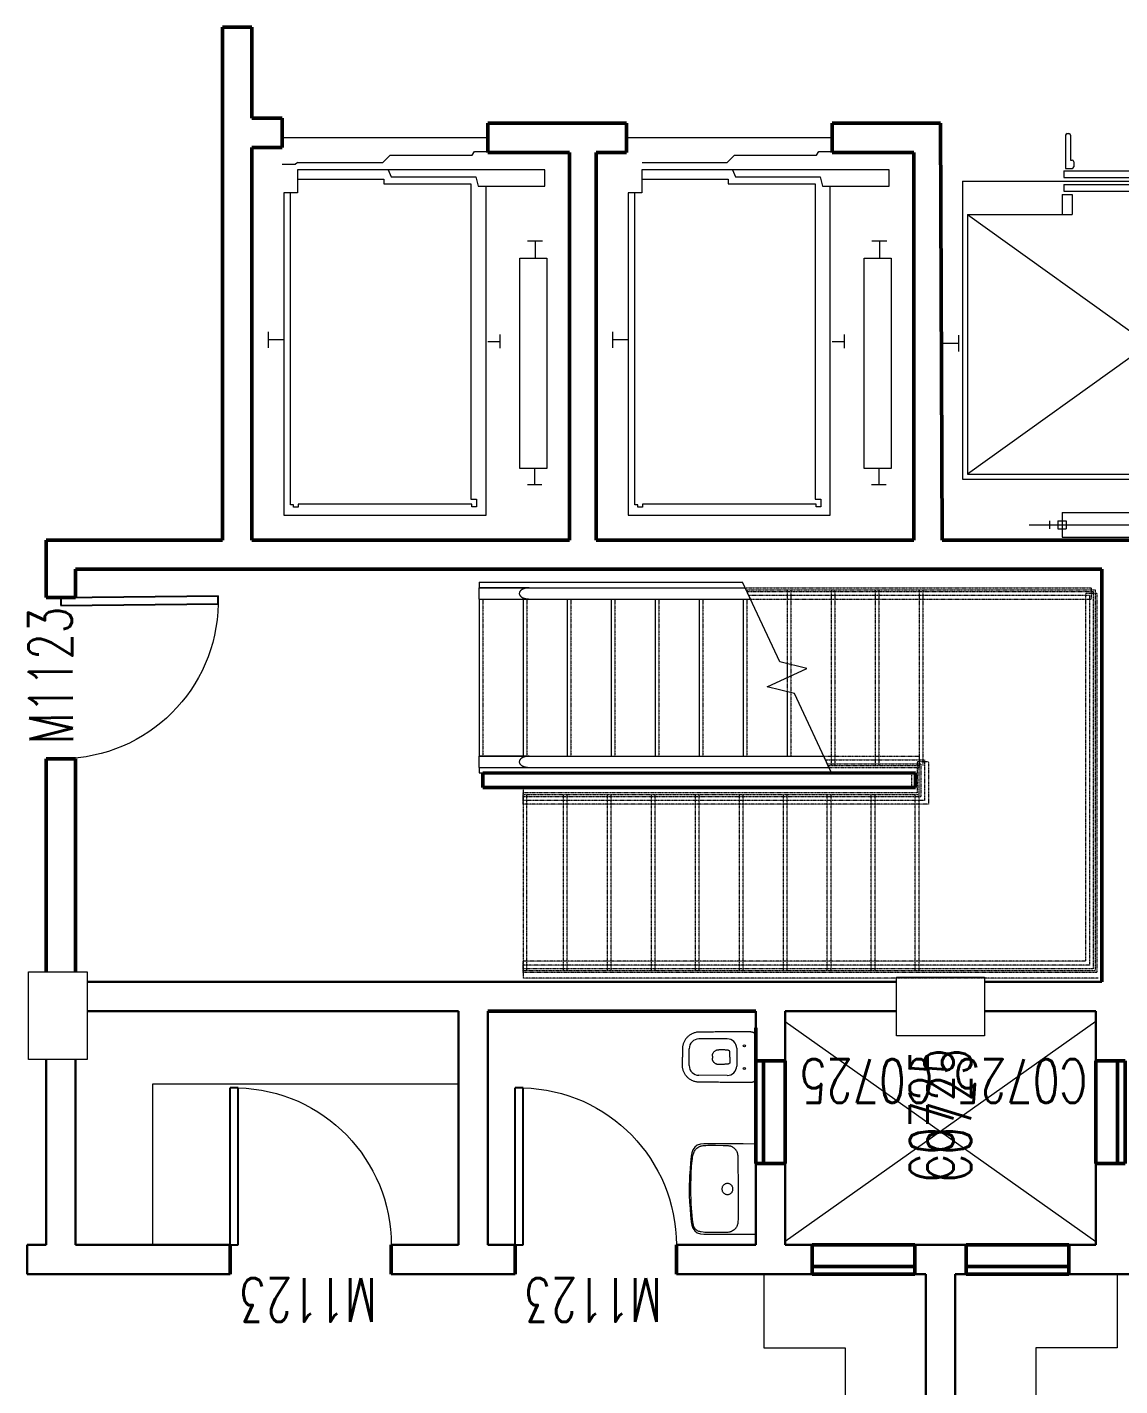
# Model space of a CAD drawing. Header units: inches. Extents: x 675 to 51927, y 19035 to 68555.
# Drawn here: x 20072 to 27524, y 35730 to 45002 of the extents above; entities that cross this region are included whole.
import ezdxf

# ---------------------------------------------------------------- set-up
doc = ezdxf.new("R2010")
doc.units = ezdxf.units.IN
doc.header["$LTSCALE"] = 0.5
doc.header["$MEASUREMENT"] = 0
doc.linetypes.add('Overhead 1_16_', pattern=[2.579687, 1.5875, -0.992188])
for name, color, linetype, lineweight in [('00I-FURN', 30, 'Continuous', 9), ('A-FLOR-HRAL', 11, 'Continuous', 9), ('A-FLOR-HRAL-MBND', 5, 'Overhead 1_16_', 9), ('Column', 192, 'Continuous', 13), ('S-STRS', 31, 'Continuous', 9), ('S-STRS-MBND', 50, 'Overhead 1_16_', 9), ('Wall', 113, 'Continuous', 50), ('Window Interior', 170, 'Continuous', 50)]:
    doc.layers.add(name, color=color, linetype=linetype, lineweight=lineweight)
doc.layers.add('DOOR Single', color=242, linetype='Continuous')
doc.layers.add('WINDOW_TEXT', color=7, linetype='Continuous')
doc.styles.add('_TCH_WINDOW', font='SIMPLEX', dxfattribs={"height": 3.5, "bigfont": 'GBCBIG'})

# ---------------------------------------------------------------- blocks, each defined once
blk = doc.blocks.new('$WINLIB2D$00000004')
at = {"color": 0}
for points in [[(-0.5, 0.5), (-0.5, -0.5)], [(-0.5, 0.5), (0.5, 0.5)], [(0.5, -0.5), (0.5, 0.5)], [(-0.5, 0.241), (0.5, 0.241)], [(-0.5, -0.5), (0.5, -0.5)]]:
    blk.add_lwpolyline(points, dxfattribs=at)
blk = doc.blocks.new('$DorLib2D$00000001')
for p, q in [((0.45, 0.975), (0.5, 0.975)), ((0.45, 0), (0.45, 0.975)), ((0.5, 0), (0.5, 0.975)), ((0.5, 0), (0.45, 0))]:
    blk.add_line(p, q)
at = {"lineweight": 13}
blk.add_arc((0.475, 0), 0.975, 91.46928, 180, dxfattribs=at)

msp = doc.modelspace()

# ---------------------------------------------------------------- linework, layer by layer
at = {"layer": '00I-FURN'}
for p, q in [((21811.8, 44249.1), (23214, 44249.1)), ((24160, 44249.1), (25562.2, 44249.1)), ((27154.1, 44265.2), (27154.1, 44038.9)), ((27165.4, 44276.6), (27176.7, 44276.6)), ((27188, 44265.2), (27188, 44095.5)), ((23107.2, 44128.2), (23123, 44153)), ((23123, 44153), (23214, 44153)), ((25455.5, 44128.2), (25471.2, 44153)), ((25471.2, 44153), (25562.2, 44153)), ((21811.8, 44067.6), (21902.9, 44067.6)), ((21917.8, 44078.1), (21902.9, 44067.6)), ((21917.8, 44078.1), (22498.8, 44078.1)), ((22498.8, 44078.1), (22547.9, 44128.2)), ((22547.9, 44128.2), (23107.2, 44128.2)), ((24266, 44078.1), (24847, 44078.1)), ((24847, 44078.1), (24896.1, 44128.2)), ((24896.1, 44128.2), (25455.5, 44128.2)), ((27188, 44095.5), (27199.3, 44095.5)), ((27210.7, 44084.2), (27210.7, 44050.2)), ((23602.9, 44028.4), (21916.2, 44028.4)), ((21916.2, 44028.4), (21916.2, 43872.1)), ((21916.2, 43965.4), (22504.5, 43965.4)), ((22504.5, 43965.4), (22504.5, 43933.3)), ((22534.2, 44028.4), (22555.6, 43981.8)), ((22555.6, 43981.8), (23132.3, 43981.8)), ((23132.3, 43981.8), (23149.1, 43917)), ((23602.9, 43917), (23602.9, 44028.4)), ((25951.2, 44028.4), (24264.4, 44028.4)), ((24264.4, 44028.4), (24264.4, 43872.1)), ((24264.4, 43965.4), (24852.7, 43965.4)), ((24852.7, 43965.4), (24852.7, 43933.3)), ((24882.4, 44028.4), (24903.8, 43981.8)), ((24903.8, 43981.8), (25480.6, 43981.8)), ((25480.6, 43981.8), (25497.3, 43917)), ((25951.2, 43917), (25951.2, 44028.4)), ((27142.8, 44022.5), (28297, 44022.5)), ((27142.8, 44022.5), (27142.8, 43977.3)), ((27142.8, 43977.3), (28297, 43977.3)), ((27154.1, 44038.9), (27199.3, 44038.9)), ((21916.2, 43872.1), (21822.7, 43872.1)), ((21822.7, 43872.1), (21822.7, 41671.1)), ((21868.1, 41742.6), (21868.1, 43872.1)), ((22504.5, 43933.3), (23097.3, 43933.5)), ((23097.3, 43933.5), (23097.3, 41780.7)), ((23149.1, 43917), (23602.9, 43917)), ((23201.7, 41671.1), (23201.7, 43917)), ((24264.4, 43872.1), (24170.9, 43872.1)), ((24170.9, 43872.1), (24170.9, 41671.1)), ((24216.3, 41742.6), (24216.3, 43872.1)), ((24852.7, 43933.3), (25445.5, 43933.5)), ((25445.5, 43933.5), (25445.5, 41780.7)), ((25497.3, 43917), (25951.2, 43917)), ((25549.9, 41671.1), (25549.9, 43917)), ((26452.5, 43950.5), (26452.5, 41917)), ((26452.5, 43950.5), (28987.3, 43950.5)), ((27131.4, 43860), (27199.3, 43860)), ((27131.4, 43860), (27131.4, 43724.2)), ((27142.8, 43927.9), (28297, 43927.9)), ((27142.8, 43927.9), (27142.8, 43882.6)), ((27142.8, 43882.6), (28297, 43882.6)), ((27199.3, 43860), (27199.3, 43724.2)), ((26486.4, 43724.2), (26486.4, 41950.9)), ((26486.4, 43724.2), (27199.3, 43724.2)), ((26486.4, 43724.2), (28953.4, 41950.9)), ((28953.4, 43724.2), (26486.4, 41950.9)), ((23587.9, 43541), (23484.6, 43541)), ((23536.3, 43541), (23536.3, 43425.3)), ((25936.2, 43541), (25832.8, 43541)), ((25884.5, 43541), (25884.5, 43425.3)), ((23432, 41990.3), (23432, 43425.3)), ((23432, 43425.3), (23616.6, 43425.3)), ((23616.6, 43425.3), (23616.6, 41990.3)), ((25780.2, 41990.3), (25780.2, 43425.3)), ((25780.2, 43425.3), (25964.8, 43425.3)), ((25964.8, 43425.3), (25964.8, 41990.3)), ((21718.1, 42813.5), (21718.1, 42923.6)), ((21822.7, 42869.4), (21718.1, 42869.4)), ((23214.6, 42857.6), (23295.5, 42857.6)), ((23295.5, 42906), (23295.5, 42810.9)), ((24066.4, 42813.5), (24066.4, 42923.6)), ((24170.9, 42869.4), (24066.4, 42869.4)), ((25562.8, 42857.6), (25643.7, 42857.6)), ((25643.7, 42906), (25643.7, 42810.9)), ((26311, 42900.9), (26311, 42787.8)), ((26424.2, 42844.3), (26311, 42844.3)), ((26424.2, 42900.9), (26424.2, 42787.8)), ((23616.6, 41990.3), (23432, 41990.3)), ((23532.9, 41990.3), (23532.9, 41881.3)), ((25964.8, 41990.3), (25780.2, 41990.3)), ((25881.1, 41990.3), (25881.1, 41881.3)), ((26452.5, 41917), (28987.3, 41917)), ((26486.4, 41950.9), (28953.4, 41950.9)), ((23483.6, 41881.3), (23582.6, 41881.3)), ((25831.9, 41881.3), (25930.9, 41881.3)), ((21889.1, 41742.6), (21868.1, 41742.6)), ((21889.1, 41726.8), (21889.1, 41742.6)), ((21921.3, 41726.8), (21889.1, 41726.8)), ((23105.1, 41747), (21921.3, 41747)), ((21921.3, 41747), (21921.3, 41726.8)), ((23097.3, 41780.7), (23136.7, 41780.7)), ((23105.1, 41728.6), (23105.1, 41747)), ((23136.7, 41728.6), (23105.1, 41728.6)), ((23136.7, 41780.7), (23136.7, 41728.6)), ((24237.3, 41742.6), (24216.3, 41742.6)), ((24237.3, 41726.8), (24237.3, 41742.6)), ((24269.6, 41726.8), (24237.3, 41726.8)), ((25453.3, 41747), (24269.6, 41747)), ((24269.6, 41747), (24269.6, 41726.8)), ((25445.5, 41780.7), (25484.9, 41780.7)), ((25453.3, 41728.6), (25453.3, 41747)), ((25484.9, 41728.6), (25453.3, 41728.6)), ((25484.9, 41780.7), (25484.9, 41728.6)), ((21822.7, 41671.1), (23201.7, 41671.1)), ((24170.9, 41671.1), (25549.9, 41671.1)), ((27045.4, 41634.1), (27045.4, 41577.5)), ((27102, 41634.1), (27158.6, 41634.1)), ((27102, 41634.1), (27102, 41577.5)), ((27130.3, 41690.7), (28285.7, 41690.7)), ((27130.3, 41690.7), (27130.3, 41520.9)), ((27158.6, 41634.1), (27158.6, 41577.5)), ((26906.3, 41605.8), (28464.8, 41605.8)), ((27102, 41577.5), (27158.6, 41577.5)), ((27130.3, 41520.9), (28285.7, 41520.9)), ((25243, 38216), (27359.8, 36713.9)), ((27359.8, 38216), (25243, 36713.9)), ((24587.6, 37915.4), (24587.6, 38030.5)), ((24846.7, 38097.9), (24653.7, 38096.9)), ((24911.5, 38033.4), (24911.5, 37912.5)), ((24745.5, 37980.2), (24745.5, 37965.7)), ((24846.7, 37848), (24653.7, 37849)), ((20928.2, 36691.3), (20928.2, 37791.4)), ((20928.2, 37791.4), (23014.3, 37791.4)), ((24642.7, 37372), (24625, 37358.6)), ((24663.7, 37378.7), (24642.7, 37372)), ((24686.3, 37380.8), (24663.7, 37378.7)), ((24668.9, 37367.1), (24675.2, 37368.6)), ((24675.2, 37368.6), (24681.7, 37369.7)), ((24681.7, 37369.7), (24688.2, 37370.4)), ((24731.1, 37381.4), (24686.3, 37380.8)), ((24688.2, 37370.4), (24701.4, 37371.1)), ((24701.4, 37371.1), (24714.7, 37371.3)), ((24714.7, 37371.3), (24766.9, 37371.2)), ((24776, 37381.7), (24731.1, 37381.4)), ((24766.9, 37371.2), (24819.2, 37370.7)), ((24820.8, 37381.8), (24776, 37381.7)), ((24819.2, 37370.7), (24832.5, 37370.7)), ((24865.7, 37381.8), (24820.8, 37381.8)), ((24832.5, 37370.7), (24845.7, 37370.3)), ((24845.7, 37370.3), (24852.2, 37369.7)), ((24852.2, 37369.7), (24858.7, 37368.8)), ((24858.7, 37368.8), (24865, 37367.4)), ((24955.3, 37381.2), (24865.7, 37381.8)), ((25043, 37379.9), (24955.3, 37381.2)), ((24601.9, 37296.6), (24596.8, 37252.1)), ((24605.4, 37318.9), (24601.9, 37296.6)), ((24603.9, 37230.2), (24608.9, 37282.1)), ((24612.3, 37340), (24605.4, 37318.9)), ((24608.9, 37282.1), (24611, 37295.1)), ((24611, 37295.1), (24614, 37307.9)), ((24625, 37358.6), (24612.3, 37340)), ((24614, 37307.9), (24615.9, 37314.2)), ((24615.9, 37314.2), (24618.1, 37320.2)), ((24618.1, 37320.2), (24620.7, 37326.1)), ((24620.7, 37326.1), (24623.8, 37331.8)), ((24623.8, 37331.8), (24627.3, 37337.3)), ((24627.3, 37337.3), (24631.4, 37342.4)), ((24631.4, 37342.4), (24635.8, 37347.3)), ((24635.8, 37347.3), (24640.6, 37351.7)), ((24640.6, 37351.7), (24645.7, 37355.8)), ((24645.7, 37355.8), (24651.2, 37359.4)), ((24651.2, 37359.4), (24654, 37361)), ((24654, 37361), (24656.9, 37362.5)), ((24656.9, 37362.5), (24659.8, 37363.8)), ((24659.8, 37363.8), (24662.8, 37365.1)), ((24662.8, 37365.1), (24665.9, 37366.1)), ((24665.9, 37366.1), (24668.9, 37367.1)), ((24865, 37367.4), (24868.1, 37366.6)), ((24868.1, 37366.6), (24871.2, 37365.6)), ((24871.2, 37365.6), (24874.2, 37364.4)), ((24874.2, 37364.4), (24877.2, 37363.1)), ((24877.2, 37363.1), (24880.1, 37361.7)), ((24880.1, 37361.7), (24882.9, 37360.2)), ((24882.9, 37360.2), (24885.7, 37358.5)), ((24885.7, 37358.5), (24888.4, 37356.7)), ((24888.4, 37356.7), (24891, 37354.7)), ((24891, 37354.7), (24893.6, 37352.7)), ((24893.6, 37352.7), (24896, 37350.5)), ((24896, 37350.5), (24898.3, 37348.3)), ((24898.3, 37348.3), (24900.6, 37345.9)), ((24900.6, 37345.9), (24902.7, 37343.4)), ((24902.7, 37343.4), (24904.6, 37340.9)), ((24904.6, 37340.9), (24906.5, 37338.3)), ((24906.5, 37338.3), (24908.2, 37335.5)), ((24908.2, 37335.5), (24909.7, 37332.8)), ((24909.7, 37332.8), (24911.2, 37329.9)), ((24911.2, 37329.9), (24912.4, 37327)), ((24912.4, 37327), (24913.5, 37324)), ((24913.5, 37324), (24914.6, 37320.9)), ((24914.6, 37320.9), (24916.2, 37314.7)), ((24916.2, 37314.7), (24917.5, 37308.2)), ((24917.5, 37308.2), (24918.4, 37301.7)), ((24918.4, 37301.7), (24919, 37295.1)), ((24919, 37295.1), (24919.8, 37281.8)), ((24919.8, 37281.8), (24920.6, 37072.9)), ((24593, 37207.4), (24589.9, 37162.6)), ((24596.8, 37252.1), (24593, 37207.4)), ((24600.6, 37178.1), (24603.9, 37230.2)), ((24589.9, 37162.6), (24587.4, 37073)), ((24599.1, 37073.7), (24600.6, 37178.1)), ((24815, 37090.7), (24813.4, 37087.4)), ((24816.9, 37093.9), (24815, 37090.7)), ((24819.1, 37096.9), (24816.9, 37093.9)), ((24821.6, 37099.6), (24819.1, 37096.9)), ((24824.3, 37102.1), (24821.6, 37099.6)), ((24827.3, 37104.3), (24824.3, 37102.1)), ((24830.5, 37106.2), (24827.3, 37104.3)), ((24833.8, 37107.8), (24830.5, 37106.2)), ((24837.3, 37109), (24833.8, 37107.8)), ((24840.9, 37109.9), (24837.3, 37109)), ((24844.6, 37110.5), (24840.9, 37109.9)), ((24848.3, 37110.7), (24844.6, 37110.5)), ((24852, 37110.5), (24848.3, 37110.7)), ((24855.6, 37109.9), (24852, 37110.5)), ((24859.2, 37109), (24855.6, 37109.9)), ((24862.7, 37107.8), (24859.2, 37109)), ((24866.1, 37106.2), (24862.7, 37107.8)), ((24869.2, 37104.3), (24866.1, 37106.2)), ((24872.2, 37102.1), (24869.2, 37104.3)), ((24875, 37099.6), (24872.2, 37102.1)), ((24877.4, 37096.9), (24875, 37099.6)), ((24879.6, 37093.9), (24877.4, 37096.9)), ((24881.6, 37090.7), (24879.6, 37093.9)), ((24883.1, 37087.4), (24881.6, 37090.7)), ((24587.4, 37073), (24588.3, 37028.1)), ((24588.3, 37028.1), (24589.9, 36983.3)), ((24601.9, 36969.3), (24599.1, 37073.7)), ((24810.7, 37076.6), (24810.5, 37072.9)), ((24810.5, 37072.9), (24810.7, 37069.2)), ((24811.3, 37080.3), (24810.7, 37076.6)), ((24810.7, 37069.2), (24811.3, 37065.6)), ((24812.2, 37083.9), (24811.3, 37080.3)), ((24811.3, 37065.6), (24812.2, 37062)), ((24813.4, 37087.4), (24812.2, 37083.9)), ((24812.2, 37062), (24813.4, 37058.5)), ((24813.4, 37058.5), (24815, 37055.1)), ((24815, 37055.1), (24816.9, 37052)), ((24816.9, 37052), (24819.1, 37049)), ((24819.1, 37049), (24821.6, 37046.2)), ((24821.6, 37046.2), (24824.3, 37043.8)), ((24824.3, 37043.8), (24827.3, 37041.5)), ((24827.3, 37041.5), (24830.5, 37039.6)), ((24830.5, 37039.6), (24833.8, 37038.1)), ((24833.8, 37038.1), (24837.3, 37036.8)), ((24837.3, 37036.8), (24840.9, 37035.9)), ((24840.9, 37035.9), (24844.6, 37035.4)), ((24844.6, 37035.4), (24848.3, 37035.2)), ((24848.3, 37035.2), (24852, 37035.4)), ((24852, 37035.4), (24855.6, 37035.9)), ((24855.6, 37035.9), (24859.2, 37036.8)), ((24859.2, 37036.8), (24862.7, 37038.1)), ((24862.7, 37038.1), (24866.1, 37039.6)), ((24866.1, 37039.6), (24869.2, 37041.5)), ((24869.2, 37041.5), (24872.2, 37043.8)), ((24872.2, 37043.8), (24875, 37046.2)), ((24875, 37046.2), (24877.4, 37049)), ((24877.4, 37049), (24879.6, 37052)), ((24879.6, 37052), (24881.6, 37055.1)), ((24881.6, 37055.1), (24883.1, 37058.5)), ((24884.4, 37083.9), (24883.1, 37087.4)), ((24883.1, 37058.5), (24884.4, 37062)), ((24885.3, 37080.3), (24884.4, 37083.9)), ((24884.4, 37062), (24885.3, 37065.6)), ((24885.8, 37076.6), (24885.3, 37080.3)), ((24885.3, 37065.6), (24885.8, 37069.2)), ((24886, 37072.9), (24885.8, 37076.6)), ((24885.8, 37069.2), (24886, 37072.9)), ((24920.6, 37072.9), (24920.7, 36864.1)), ((24589.9, 36983.3), (24593, 36938.6)), ((24593, 36938.6), (24596.8, 36893.9)), ((24610.9, 36865.2), (24601.9, 36969.3)), ((24596.8, 36893.9), (24601.9, 36849.3)), ((24601.9, 36849.3), (24605.4, 36827.1)), ((24605.4, 36827.1), (24612.3, 36805.9)), ((24613.6, 36838.7), (24610.9, 36865.2)), ((24614.7, 36832.4), (24613.6, 36838.7)), ((24615.9, 36826.3), (24614.7, 36832.4)), ((24617.6, 36820.5), (24615.9, 36826.3)), ((24618.5, 36817.8), (24617.6, 36820.5)), ((24619.6, 36815.1), (24618.5, 36817.8)), ((24620.7, 36812.6), (24619.6, 36815.1)), ((24622, 36810.1), (24620.7, 36812.6)), ((24909.8, 36813.5), (24908.1, 36810.7)), ((24911.3, 36816.3), (24909.8, 36813.5)), ((24912.6, 36819.2), (24911.3, 36816.3)), ((24913.8, 36822.2), (24912.6, 36819.2)), ((24914.9, 36825.2), (24913.8, 36822.2)), ((24916.7, 36831.4), (24914.9, 36825.2)), ((24918.1, 36837.8), (24916.7, 36831.4)), ((24919.2, 36844.3), (24918.1, 36837.8)), ((24919.9, 36850.8), (24919.2, 36844.3)), ((24920.7, 36864.1), (24919.9, 36850.8)), ((24612.3, 36805.9), (24625, 36787.4)), ((24623.3, 36807.8), (24622, 36810.1)), ((24624.8, 36805.6), (24623.3, 36807.8)), ((24626.4, 36803.5), (24624.8, 36805.6)), ((24625, 36787.4), (24642.7, 36773.9)), ((24628, 36801.5), (24626.4, 36803.5)), ((24629.8, 36799.6), (24628, 36801.5)), ((24631.6, 36797.7), (24629.8, 36799.6)), ((24633.5, 36796), (24631.6, 36797.7)), ((24635.5, 36794.4), (24633.5, 36796)), ((24637.6, 36792.8), (24635.5, 36794.4)), ((24639.8, 36791.3), (24637.6, 36792.8)), ((24644.2, 36788.7), (24639.8, 36791.3)), ((24642.7, 36773.9), (24663.7, 36767.2)), ((24649, 36786.3), (24644.2, 36788.7)), ((24653.9, 36784.2), (24649, 36786.3)), ((24659, 36782.4), (24653.9, 36784.2)), ((24664.4, 36780.9), (24659, 36782.4)), ((24663.7, 36767.2), (24686.3, 36765)), ((24670, 36779.7), (24664.4, 36780.9)), ((24681.7, 36777.7), (24670, 36779.7)), ((24694.2, 36776.6), (24681.7, 36777.7)), ((24686.3, 36765), (24731.1, 36764.5)), ((24721.6, 36775.8), (24694.2, 36776.6)), ((24751.8, 36776), (24721.6, 36775.8)), ((24731.1, 36764.5), (24776, 36764.2)), ((24816.3, 36776), (24751.8, 36776)), ((24776, 36764.2), (24820.8, 36764.1)), ((24831, 36775.9), (24816.3, 36776)), ((24820.8, 36764.1), (24865.7, 36764.1)), ((24844.9, 36776.3), (24831, 36775.9)), ((24851.6, 36776.9), (24844.9, 36776.3)), ((24858, 36777.9), (24851.6, 36776.9)), ((24864.3, 36779.2), (24858, 36777.9)), ((24867.4, 36780.1), (24864.3, 36779.2)), ((24865.7, 36764.1), (24955.3, 36764.8)), ((24870.5, 36781.1), (24867.4, 36780.1)), ((24873.5, 36782.2), (24870.5, 36781.1)), ((24876.5, 36783.5), (24873.5, 36782.2)), ((24882.3, 36786.5), (24876.5, 36783.5)), ((24887.8, 36789.9), (24882.3, 36786.5)), ((24893.1, 36793.8), (24887.8, 36789.9)), ((24895.6, 36796), (24893.1, 36793.8)), ((24897.9, 36798.2), (24895.6, 36796)), ((24900.2, 36800.5), (24897.9, 36798.2)), ((24902.4, 36802.9), (24900.2, 36800.5)), ((24904.4, 36805.4), (24902.4, 36802.9)), ((24906.4, 36808), (24904.4, 36805.4)), ((24908.1, 36810.7), (24906.4, 36808)), ((24955.3, 36764.8), (25043, 36766)), ((25097.4, 36491.3), (25097.4, 35989.9)), ((27505.4, 36491.3), (27505.4, 35989.9)), ((25097.4, 35989.9), (25651.4, 35989.9)), ((25651.4, 35989.9), (25651.4, 33667)), ((27505.4, 35989.9), (26951.4, 35989.9)), ((26951.4, 35989.9), (26951.4, 33667))]:
    msp.add_line(p, q, dxfattribs=at)
for centre in [(24964, 38050.5), (24964, 37895.5)]:
    msp.add_circle(centre, 7.5, dxfattribs=at)
for centre, radius, start, end in [((27165.4, 44265.2), 11.3, 90, 180), ((27176.7, 44265.2), 11.3, 0, 90), ((27199.3, 44084.2), 11.3, 0, 90), ((27199.3, 44050.2), 11.3, 270, 0), ((25009.4, 38112.4), 33.6, 0.00258, 49.18567), ((24654, 38030.5), 66.5, 90.29498, 180), ((24847, 38033.4), 64.5, 0, 90.29498), ((24654, 37915.4), 66.5, 180, 269.70502), ((24847, 37912.5), 64.5, 269.70502, 0), ((25009.4, 37833.5), 33.6, 310.79146, 359.99586)]:
    msp.add_arc(centre, radius, start, end, dxfattribs=at)
for points, knots in [([(24653.2, 38144), (24650.5, 38143.9), (24645.2, 38143.6), (24636.3, 38142.3), (24626.7, 38140.2), (24616.4, 38136.9), (24606.8, 38132.7), (24597.9, 38127.9), (24589.7, 38122.6), (24582.1, 38116.6), (24574.9, 38110), (24568.3, 38102.8), (24562.3, 38095), (24557, 38086.8), (24552.4, 38078.1), (24548.6, 38069.2), (24545.6, 38059.9), (24543.3, 38050.4), (24541.9, 38040.6), (24541.6, 38033.9), (24541.5, 38030.6)], [0, 0, 0, 0, 0.045687, 0.091373, 0.15284, 0.214444, 0.275914, 0.33116, 0.3866, 0.442041, 0.497288, 0.5529, 0.608712, 0.664523, 0.720132, 0.77556, 0.831189, 0.886816, 0.94224, 1, 1, 1, 1]), ([(25008.8, 38146.3), (24949.5, 38145.9), (24890.3, 38145.5), (24816.2, 38145), (24801.4, 38144.9), (24779.1, 38144.7), (24771.7, 38144.7), (24756.9, 38144.6), (24749.5, 38144.6), (24727.3, 38144.5), (24712.5, 38144.4), (24690.3, 38144.3), (24682.9, 38144.2), (24671.7, 38144.2), (24668, 38144.1), (24662.5, 38144.1), (24660.6, 38144.1), (24657.9, 38144.1), (24656.9, 38144.1), (24655.1, 38144), (24654.1, 38144), (24653.2, 38144)], [0, 0, 0, 0, 0.5, 0.5, 0.625, 0.625, 0.6875, 0.6875, 0.75, 0.75, 0.875, 0.875, 0.9375, 0.9375, 0.96875, 0.96875, 0.984375, 0.984375, 0.992187, 0.992187, 1, 1, 1, 1]), ([(25008.8, 38146.3), (25009.5, 38146.3), (25011.2, 38146.3), (25014, 38146), (25017.1, 38145.4), (25020.3, 38144.4), (25023.3, 38143.2), (25026.2, 38141.7), (25028.8, 38140), (25030.3, 38138.7), (25031, 38138.2)], [0, 0, 0, 0, 0.0851159, 0.2134022, 0.3486192, 0.4827037, 0.6175376, 0.7538046, 0.8895639, 1, 1, 1, 1]), ([(24541.5, 38030.6), (24541.4, 38025.2), (24541.4, 38006), (24541.4, 37986.8), (24541.4, 37973)], [0, 0, 0, 0, 0.277738, 1, 1, 1, 1]), ([(24745.5, 37980.2), (24745.5, 37983.2), (24745.8, 37986.1), (24746.6, 37990.3), (24747, 37991.8), (24747.8, 37994.6), (24748.3, 37996), (24750, 38000), (24751.3, 38002.6), (24754.5, 38007.3), (24756.4, 38009.5), (24760.4, 38013.5), (24762.6, 38015.2), (24767.4, 38018.3), (24769.9, 38019.6), (24773.8, 38021.1), (24775.1, 38021.5), (24777.2, 38022.1), (24777.9, 38022.2), (24779.2, 38022.5), (24779.9, 38022.7), (24783.4, 38023.2), (24786.2, 38023.4), (24789, 38023.3)], [0, 0, 0, 0, 0.125, 0.125, 0.1875, 0.1875, 0.25, 0.25, 0.375, 0.375, 0.5, 0.5, 0.625, 0.625, 0.75, 0.75, 0.8125, 0.8125, 0.84375, 0.84375, 0.875, 0.875, 1, 1, 1, 1]), ([(24844.7, 38021.3), (24841.6, 38021.5), (24835.4, 38021.7), (24826.1, 38022), (24810.7, 38022.6), (24798.3, 38023), (24789, 38023.3)], [0, 0, 0, 0, 0.166649, 0.333411, 0.500175, 1, 1, 1, 1]), ([(24864.6, 38008.3), (24864.6, 38008.5), (24864.7, 38008.8), (24864.7, 38009.3), (24864.7, 38009.6), (24864.7, 38010.2), (24864.6, 38010.5), (24864.6, 38011), (24864.5, 38011.1), (24864.4, 38011.4), (24864.4, 38011.6), (24864.2, 38012.1), (24864.1, 38012.4), (24863.9, 38012.8), (24863.8, 38012.9), (24863.7, 38013.2), (24863.6, 38013.4), (24863.3, 38013.8), (24863.1, 38014), (24862.7, 38014.5), (24862.5, 38014.7), (24861.9, 38015.4), (24861.5, 38015.7), (24860.6, 38016.4), (24860.2, 38016.8), (24858.8, 38017.7), (24857.9, 38018.1), (24856, 38019), (24855.1, 38019.4), (24853.1, 38020), (24852.1, 38020.3), (24850.1, 38020.8), (24849, 38021), (24846.9, 38021.2), (24845.8, 38021.3), (24844.7, 38021.3)], [0, 0, 0, 0, 0.03125, 0.03125, 0.0625, 0.0625, 0.09375, 0.09375, 0.109375, 0.109375, 0.125, 0.125, 0.15625, 0.15625, 0.171875, 0.171875, 0.1875, 0.1875, 0.21875, 0.21875, 0.25, 0.25, 0.3125, 0.3125, 0.375, 0.375, 0.5, 0.5, 0.625, 0.625, 0.75, 0.75, 0.875, 0.875, 1, 1, 1, 1]), ([(24541.5, 37915.3), (24541.4, 37920.7), (24541.4, 37939.9), (24541.4, 37959.1), (24541.4, 37973)], [0, 0, 0, 0, 0.277738, 1, 1, 1, 1]), ([(24789, 37922.6), (24788.8, 37922.6), (24788.5, 37922.6), (24787.9, 37922.6), (24787.3, 37922.6), (24786.7, 37922.6), (24786.2, 37922.6), (24785.6, 37922.6), (24785, 37922.6), (24784.5, 37922.7), (24783.9, 37922.7), (24783.4, 37922.8), (24782.8, 37922.8), (24782.2, 37922.9), (24781.7, 37923), (24781.1, 37923), (24780.5, 37923.1), (24780, 37923.2), (24779.1, 37923.4), (24777.9, 37923.6), (24776.3, 37924.1), (24774.5, 37924.6), (24772.4, 37925.3), (24770, 37926.4), (24767.1, 37927.8), (24764.1, 37929.7), (24761.2, 37931.9), (24758.5, 37934.3), (24755.9, 37936.9), (24753.5, 37940.1), (24751, 37943.9), (24749.4, 37947.2), (24748.5, 37949.5), (24748.1, 37950.5), (24747.8, 37951.5), (24747.4, 37952.5), (24747.1, 37953.5), (24746.9, 37954.6), (24746.6, 37955.7), (24746.3, 37956.9), (24746.1, 37958.1), (24745.9, 37959.3), (24745.8, 37960.5), (24745.7, 37961.8), (24745.6, 37963.1), (24745.5, 37964.4), (24745.5, 37965.3), (24745.5, 37965.7)], [0, 0, 0, 0, 0.008226, 0.016444, 0.024655, 0.032862, 0.041066, 0.049267, 0.057466, 0.065666, 0.073868, 0.082072, 0.09028, 0.098494, 0.106714, 0.114942, 0.123179, 0.131426, 0.139686, 0.160741, 0.185305, 0.213382, 0.244976, 0.280089, 0.330912, 0.383221, 0.437023, 0.492326, 0.541013, 0.599203, 0.666895, 0.744087, 0.758741, 0.773738, 0.789079, 0.804764, 0.820793, 0.837166, 0.853883, 0.870944, 0.888349, 0.906097, 0.92419, 0.942627, 0.961407, 0.980532, 1, 1, 1, 1]), ([(24844.7, 37924.6), (24841.6, 37924.5), (24835.4, 37924.2), (24826.1, 37923.9), (24810.7, 37923.3), (24798.3, 37922.9), (24789, 37922.6)], [0, 0, 0, 0, 0.166649, 0.333411, 0.500175, 1, 1, 1, 1]), ([(24864.6, 37937.6), (24864.6, 37937.4), (24864.7, 37937.1), (24864.7, 37936.6), (24864.7, 37936.3), (24864.7, 37935.7), (24864.6, 37935.4), (24864.6, 37934.9), (24864.5, 37934.8), (24864.4, 37934.5), (24864.4, 37934.3), (24864.2, 37933.8), (24864.1, 37933.5), (24863.9, 37933.1), (24863.8, 37933), (24863.7, 37932.7), (24863.6, 37932.5), (24863.3, 37932.1), (24863.1, 37931.9), (24862.7, 37931.4), (24862.5, 37931.2), (24861.9, 37930.5), (24861.5, 37930.2), (24860.6, 37929.5), (24860.2, 37929.1), (24858.8, 37928.2), (24857.9, 37927.8), (24856, 37926.9), (24855.1, 37926.5), (24853.1, 37925.9), (24852.1, 37925.6), (24850.1, 37925.1), (24849, 37924.9), (24846.9, 37924.7), (24845.8, 37924.6), (24844.7, 37924.6)], [0, 0, 0, 0, 0.03125, 0.03125, 0.0625, 0.0625, 0.09375, 0.09375, 0.109375, 0.109375, 0.125, 0.125, 0.15625, 0.15625, 0.171875, 0.171875, 0.1875, 0.1875, 0.21875, 0.21875, 0.25, 0.25, 0.3125, 0.3125, 0.375, 0.375, 0.5, 0.5, 0.625, 0.625, 0.75, 0.75, 0.875, 0.875, 1, 1, 1, 1]), ([(24865.1, 37973), (24865.1, 37974.4), (24865.1, 37975.9), (24865.1, 37978.2), (24865, 37978.9), (24865, 37980.4), (24865, 37981.1), (24864.9, 37984.9), (24864.8, 37987.8), (24864.7, 37992.2), (24864.7, 37993.7), (24864.7, 37996.7), (24864.7, 37998.1), (24864.6, 38002.5), (24864.6, 38005.4), (24864.6, 38008.3)], [0, 0, 0, 0, 0.125, 0.125, 0.1875, 0.1875, 0.25, 0.25, 0.5, 0.5, 0.625, 0.625, 0.75, 0.75, 1, 1, 1, 1]), ([(24865.1, 37973), (24865.1, 37971.5), (24865.1, 37970), (24865.1, 37967.7), (24865, 37967), (24865, 37965.5), (24865, 37964.8), (24864.9, 37961), (24864.8, 37958.1), (24864.7, 37953.7), (24864.7, 37952.2), (24864.7, 37949.3), (24864.7, 37947.8), (24864.6, 37943.4), (24864.6, 37940.5), (24864.6, 37937.6)], [0, 0, 0, 0, 0.125, 0.125, 0.1875, 0.1875, 0.25, 0.25, 0.5, 0.5, 0.625, 0.625, 0.75, 0.75, 1, 1, 1, 1]), ([(24653.2, 37801.9), (24650.5, 37802), (24645.2, 37802.3), (24636.3, 37803.6), (24626.7, 37805.7), (24616.4, 37809), (24606.8, 37813.2), (24597.9, 37818), (24589.7, 37823.3), (24582.1, 37829.3), (24574.9, 37835.9), (24568.3, 37843.1), (24562.3, 37850.9), (24557, 37859.1), (24552.4, 37867.8), (24548.6, 37876.7), (24545.6, 37886), (24543.3, 37895.5), (24541.9, 37905.3), (24541.6, 37912), (24541.5, 37915.3)], [0, 0, 0, 0, 0.045687, 0.091373, 0.15284, 0.214444, 0.275914, 0.33116, 0.3866, 0.442041, 0.497288, 0.5529, 0.608712, 0.664523, 0.720132, 0.77556, 0.831189, 0.886816, 0.94224, 1, 1, 1, 1]), ([(25008.8, 37799.6), (24949.5, 37800), (24890.3, 37800.5), (24816.2, 37800.9), (24801.4, 37801), (24779.1, 37801.2), (24771.7, 37801.2), (24756.9, 37801.3), (24749.5, 37801.3), (24727.3, 37801.4), (24712.5, 37801.5), (24690.3, 37801.6), (24682.9, 37801.7), (24671.7, 37801.7), (24668, 37801.8), (24662.5, 37801.8), (24660.6, 37801.8), (24657.9, 37801.8), (24656.9, 37801.8), (24655.1, 37801.9), (24654.1, 37801.9), (24653.2, 37801.9)], [0, 0, 0, 0, 0.5, 0.5, 0.625, 0.625, 0.6875, 0.6875, 0.75, 0.75, 0.875, 0.875, 0.9375, 0.9375, 0.96875, 0.96875, 0.984375, 0.984375, 0.992187, 0.992187, 1, 1, 1, 1]), ([(25031, 37807.8), (25029.8, 37806.7), (25029, 37806.1), (25027.8, 37805.3), (25027.4, 37805), (25026.5, 37804.5), (25026.1, 37804.3), (25024, 37803.1), (25022.2, 37802.3), (25019.4, 37801.3), (25018.5, 37801), (25017.1, 37800.6), (25016.6, 37800.5), (25015.6, 37800.3), (25015.1, 37800.2), (25012.7, 37799.8), (25010.7, 37799.6), (25008.8, 37799.6)], [0, 0, 0, 0, 0.125, 0.125, 0.1875, 0.1875, 0.25, 0.25, 0.5, 0.5, 0.625, 0.625, 0.6875, 0.6875, 0.75, 0.75, 1, 1, 1, 1])]:
    msp.add_open_spline(points, degree=3, knots=knots, dxfattribs=at)
at = {"layer": 'A-FLOR-HRAL'}
for p, q in [((23154.9, 41176.4), (23154.9, 41174.8)), ((23154.9, 41176.4), (24968.9, 41176.4)), ((23495, 41175.8), (23154.9, 41175.8)), ((25005, 41099), (24968.9, 41176.4)), ((23154.9, 41099.6), (23495, 41099.6)), ((23154.9, 41099), (25005, 41099)), ((23154.9, 40027.2), (23154.9, 40025.6)), ((23154.9, 40027.2), (25504.8, 40027.2)), ((23495, 40026.6), (23154.9, 40026.6)), ((25540.9, 39949.8), (25504.8, 40027.2)), ((23154.9, 39950.4), (23495, 39950.4)), ((23154.9, 39949.8), (25540.9, 39949.8))]:
    msp.add_line(p, q, dxfattribs=at)
at = {"layer": 'A-FLOR-HRAL', "linetype": 'Overhead 1_16_'}
for p, q in [((24968.9, 41176.4), (27329.8, 41176.4)), ((27329.8, 41176.4), (27329.8, 41099)), ((25005, 41099), (27329.8, 41099)), ((27368.5, 41137.7), (27291.1, 41137.7)), ((27291.1, 41137.7), (27291.1, 38627.2)), ((27368.5, 41137.7), (27368.5, 38549.8)), ((25504.8, 40027.2), (26155.2, 40027.2)), ((26219.3, 39988.5), (26141.9, 39988.5)), ((26141.9, 39988.5), (26141.9, 39776.4)), ((26155.2, 40027.2), (26155.2, 39949.8)), ((26219.3, 39988.5), (26219.3, 39699)), ((25540.9, 39949.8), (26155.2, 39949.8)), ((23454.9, 39699), (23454.9, 39776.4)), ((26141.9, 39776.4), (23454.9, 39776.4)), ((26219.3, 39699), (23454.9, 39699)), ((23454.9, 38549.8), (23454.9, 38627.2)), ((27291.1, 38627.2), (23454.9, 38627.2)), ((27368.5, 38549.8), (23454.9, 38549.8))]:
    msp.add_line(p, q, dxfattribs=at)
at = {"layer": 'A-FLOR-HRAL'}
for points, knots in [([(23154.9, 41137.7), (23154.9, 41140.6), (23154.9, 41146.2), (23154.9, 41154.4), (23154.9, 41161.6), (23154.9, 41168.7), (23154.9, 41173.3), (23154.9, 41175.4), (23154.9, 41175.8), (23154.9, 41175.8)], [0, 0, 0, 0, 0.142857, 0.285714, 0.428571, 0.571429, 0.785714, 0.892857, 1, 1, 1, 1]), ([(23495, 41175.8), (23490.3, 41175.8), (23483.4, 41175.4), (23474.2, 41174), (23468.6, 41172.7), (23464.1, 41171.4), (23460.8, 41170.4), (23457.5, 41169.2), (23454.3, 41167.8), (23451.1, 41166.4), (23448, 41164.7), (23445.5, 41163.2), (23443.6, 41161.9), (23442.2, 41160.9), (23440.9, 41159.8), (23439.1, 41158.3), (23436.9, 41156.3), (23434.9, 41154.1), (23433.5, 41152.3), (23432.6, 41150.9), (23431.8, 41149.4), (23430.8, 41147.4), (23429.4, 41143.6), (23428.7, 41140.2), (23428.5, 41137.7)], [0, 0, 0, 0, 0.166667, 0.25, 0.333333, 0.375, 0.416667, 0.458333, 0.5, 0.541667, 0.583333, 0.625, 0.645833, 0.666667, 0.6875, 0.708333, 0.75, 0.791667, 0.8125, 0.833333, 0.854167, 0.875, 0.916667, 1, 1, 1, 1]), ([(23154.9, 41099.6), (23154.9, 41099.6), (23154.9, 41100.2), (23154.9, 41103.1), (23154.9, 41107.7), (23154.9, 41114.7), (23154.9, 41123), (23154.9, 41131.3), (23154.9, 41135.5), (23154.9, 41137.7)], [0, 0, 0, 0, 0.142857, 0.285714, 0.428571, 0.571429, 0.785714, 0.892857, 1, 1, 1, 1]), ([(23428.5, 41137.7), (23428.7, 41135.6), (23429.1, 41132.6), (23430.2, 41129.3), (23430.9, 41127.5), (23431.6, 41126.2), (23432.3, 41125), (23433.4, 41123.3), (23434.9, 41121.3), (23436.6, 41119.5), (23438.1, 41118), (23439.1, 41117), (23440.2, 41116), (23441.8, 41114.8), (23443.8, 41113.3), (23446.3, 41111.7), (23448.9, 41110.2), (23451.6, 41108.8), (23454.3, 41107.5), (23457, 41106.4), (23460.8, 41105), (23465.5, 41103.5), (23473.2, 41101.6), (23483.1, 41100), (23491, 41099.6), (23495, 41099.6)], [0, 0, 0, 0, 0.071429, 0.107143, 0.125, 0.142857, 0.160714, 0.178571, 0.214286, 0.25, 0.267857, 0.285714, 0.303571, 0.321429, 0.357143, 0.392857, 0.428571, 0.464286, 0.5, 0.535714, 0.571429, 0.642857, 0.714286, 0.857143, 1, 1, 1, 1]), ([(23154.9, 39988.5), (23154.9, 39991.4), (23154.9, 39997), (23154.9, 40005.2), (23154.9, 40012.4), (23154.9, 40019.5), (23154.9, 40024.1), (23154.9, 40026.2), (23154.9, 40026.6), (23154.9, 40026.6)], [0, 0, 0, 0, 0.142857, 0.285714, 0.428571, 0.571429, 0.785714, 0.892857, 1, 1, 1, 1]), ([(23154.9, 39950.4), (23154.9, 39950.4), (23154.9, 39951), (23154.9, 39953.9), (23154.9, 39958.5), (23154.9, 39965.5), (23154.9, 39973.8), (23154.9, 39982.1), (23154.9, 39986.3), (23154.9, 39988.5)], [0, 0, 0, 0, 0.142857, 0.285714, 0.428571, 0.571429, 0.785714, 0.892857, 1, 1, 1, 1]), ([(23495, 40026.6), (23490.3, 40026.6), (23483.4, 40026.2), (23474.2, 40024.8), (23468.6, 40023.5), (23464.1, 40022.2), (23460.8, 40021.2), (23457.5, 40020), (23454.3, 40018.6), (23451.1, 40017.2), (23448, 40015.5), (23445.5, 40014), (23443.6, 40012.7), (23442.2, 40011.7), (23440.9, 40010.6), (23439.1, 40009.1), (23436.9, 40007.1), (23434.9, 40004.9), (23433.5, 40003.1), (23432.6, 40001.7), (23431.8, 40000.2), (23430.8, 39998.2), (23429.4, 39994.4), (23428.7, 39991), (23428.5, 39988.5)], [0, 0, 0, 0, 0.166667, 0.25, 0.333333, 0.375, 0.416667, 0.458333, 0.5, 0.541667, 0.583333, 0.625, 0.645833, 0.666667, 0.6875, 0.708333, 0.75, 0.791667, 0.8125, 0.833333, 0.854167, 0.875, 0.916667, 1, 1, 1, 1]), ([(23428.5, 39988.5), (23428.7, 39986.4), (23429.1, 39983.4), (23430.2, 39980.1), (23430.9, 39978.3), (23431.6, 39977), (23432.3, 39975.8), (23433.4, 39974.1), (23434.9, 39972.1), (23436.6, 39970.3), (23438.1, 39968.8), (23439.1, 39967.8), (23440.2, 39966.8), (23441.8, 39965.6), (23443.8, 39964.1), (23446.3, 39962.5), (23448.9, 39961), (23451.6, 39959.6), (23454.3, 39958.3), (23457, 39957.2), (23460.8, 39955.8), (23465.5, 39954.3), (23473.2, 39952.4), (23483.1, 39950.8), (23491, 39950.4), (23495, 39950.4)], [0, 0, 0, 0, 0.071429, 0.107143, 0.125, 0.142857, 0.160714, 0.178571, 0.214286, 0.25, 0.267857, 0.285714, 0.303571, 0.321429, 0.357143, 0.392857, 0.428571, 0.464286, 0.5, 0.535714, 0.571429, 0.642857, 0.714286, 0.857143, 1, 1, 1, 1])]:
    msp.add_open_spline(points, degree=3, knots=knots, dxfattribs=at)
at = {"layer": 'A-FLOR-HRAL-MBND'}
for p, q in [((24981, 41150.4), (27342.5, 41150.4)), ((24992.9, 41125), (27317.1, 41125)), ((27317.1, 41125), (27317.1, 38601.2)), ((27342.5, 41150.4), (27342.5, 38575.8)), ((25516.9, 40001.2), (26193.3, 40001.2)), ((25528.8, 39975.8), (26167.9, 39975.8)), ((26167.9, 39975.8), (26167.9, 39750.4)), ((26193.3, 40001.2), (26193.3, 39725)), ((23454.9, 39725), (23454.9, 39750.4)), ((26167.9, 39750.4), (23454.9, 39750.4)), ((26193.3, 39725), (23454.9, 39725)), ((27317.1, 38601.2), (23454.9, 38601.2)), ((23454.9, 38575.8), (23454.9, 38601.2)), ((27342.5, 38575.8), (23454.9, 38575.8))]:
    msp.add_line(p, q, dxfattribs=at)
at = {"layer": 'Column'}
for p, q in [((20081.4, 38556.3), (20481.4, 38556.3)), ((20081.4, 37956.3), (20081.4, 38556.3)), ((20481.4, 38556.3), (20481.4, 37956.3)), ((26001.4, 38118.6), (26001.4, 38518.6)), ((26001.4, 38518.6), (26601.4, 38518.6)), ((26601.4, 38518.6), (26601.4, 38118.6)), ((26601.4, 38118.6), (26001.4, 38118.6)), ((20481.4, 37956.3), (20081.4, 37956.3))]:
    msp.add_line(p, q, dxfattribs=at)
at = {"layer": 'S-STRS'}
for p, q in [((23154.9, 41213.9), (23154.9, 41176.4)), ((23154.9, 41213.9), (24951.4, 41213.9)), ((23154.9, 41099), (23154.9, 40027.2)), ((23454.9, 41099), (23454.9, 40027.2)), ((23754.9, 41099), (23754.9, 40027.2)), ((24054.9, 41099), (24054.9, 40027.2)), ((24354.9, 41099), (24354.9, 40027.2)), ((24654.9, 41099), (24654.9, 40027.2)), ((24954.9, 41099), (24954.9, 40027.2)), ((25254.9, 40658.8), (25254.9, 40563.1)), ((25254.9, 40467.4), (25254.9, 40027.2)), ((23154.9, 39949.8), (23154.9, 39912.3)), ((23154.9, 39912.3), (25558.4, 39912.3))]:
    msp.add_line(p, q, dxfattribs=at)
at = {"layer": 'S-STRS', "linetype": 'Overhead 1_16_'}
for p, q in [((23180.3, 41099), (23180.3, 40027.2)), ((23480.3, 41099), (23480.3, 40027.2)), ((23780.3, 41099), (23780.3, 40027.2)), ((24080.3, 41099), (24080.3, 40027.2)), ((24380.3, 41099), (24380.3, 40027.2)), ((24680.3, 41099), (24680.3, 40027.2)), ((24980.3, 41099), (24980.3, 40027.2)), ((25280.3, 40652.6), (25280.3, 40574.9)), ((25280.3, 40461.2), (25280.3, 40027.2))]:
    msp.add_line(p, q, dxfattribs=at)
at = {"layer": 'S-STRS-MBND', "linetype": 'Continuous'}
for p, q in [((25204.6, 40671), (24951.4, 41213.9)), ((25120, 40500.2), (25389.8, 40626)), ((25389.8, 40626), (25204.6, 40671)), ((25305.2, 40455.2), (25120, 40500.2)), ((25558.4, 39912.3), (25305.2, 40455.2))]:
    msp.add_line(p, q, dxfattribs=at)
at = {"layer": 'S-STRS-MBND'}
for p, q in [((24975.1, 41163.1), (27355.2, 41163.1)), ((24980.3, 41163.1), (24980.3, 41152)), ((25254.9, 41163.1), (25254.9, 40658.8)), ((25280.3, 41163.1), (25280.3, 40652.6)), ((25554.9, 41163.1), (25554.9, 39963.1)), ((25580.3, 41163.1), (25580.3, 39963.1)), ((25854.9, 41163.1), (25854.9, 39963.1)), ((25880.3, 41163.1), (25880.3, 39963.1)), ((26154.9, 41163.1), (26154.9, 39963.1)), ((26180.3, 41163.1), (26180.3, 39963.1)), ((27355.2, 41163.1), (27355.2, 38563.1)), ((25254.9, 40563.1), (25254.9, 40467.4)), ((25280.3, 40574.9), (25280.3, 40461.2)), ((25534.7, 39963.1), (26155.2, 39963.1)), ((25558.4, 39912.3), (26104.4, 39912.3)), ((26104.4, 39912.3), (26104.4, 39813.9)), ((26155.2, 39763.1), (26155.2, 39963.1)), ((23454.9, 39813.9), (23454.9, 38512.3)), ((26104.4, 39813.9), (23454.9, 39813.9)), ((26155.2, 39763.1), (23454.9, 39763.1)), ((23479.9, 38563.1), (23479.9, 39763.1)), ((23729.5, 38563.1), (23729.5, 39763.1)), ((23754.9, 38563.1), (23754.9, 39763.1)), ((24029.5, 38563.1), (24029.5, 39763.1)), ((24054.9, 38563.1), (24054.9, 39763.1)), ((24329.5, 38563.1), (24329.5, 39763.1)), ((24354.9, 38563.1), (24354.9, 39763.1)), ((24629.5, 38563.1), (24629.5, 39763.1)), ((24654.9, 38563.1), (24654.9, 39763.1)), ((24929.5, 38563.1), (24929.5, 39763.1)), ((24954.9, 38563.1), (24954.9, 39763.1)), ((25229.5, 38563.1), (25229.5, 39763.1)), ((25254.9, 38563.1), (25254.9, 39763.1)), ((25529.5, 38563.1), (25529.5, 39763.1)), ((25554.9, 38563.1), (25554.9, 39763.1)), ((25829.5, 38563.1), (25829.5, 39763.1)), ((25854.9, 38563.1), (25854.9, 39763.1)), ((26129.5, 38563.1), (26129.5, 39763.1)), ((26154.9, 38563.1), (26154.9, 39763.1)), ((27355.2, 38563.1), (23454.9, 38563.1)), ((27376, 38512.3), (23454.9, 38512.3))]:
    msp.add_line(p, q, dxfattribs=at)
at = {"layer": 'Wall', "lineweight": 50}
for p, q in [((21604.9, 45002.3), (21404.9, 45002.3)), ((21404.9, 41502.3), (20201.4, 41502.3)), ((20201.4, 41502.3), (20201.4, 41109.7)), ((29141.4, 41502.3), (26311.8, 41502.3)), ((20401.4, 41302.3), (27401.4, 41302.3)), ((20401.4, 41110.7), (20401.4, 41302.3)), ((27401.4, 41302.3), (27401.4, 38487)), ((20401.4, 40009.6), (20201.4, 40009.6)), ((23214.3, 38287), (25043, 38287))]:
    msp.add_line(p, q, dxfattribs=at)
at = {"layer": 'Wall'}
for p, q in [((21404.9, 41502.3), (21404.9, 45002.3)), ((21604.9, 44380.2), (21604.9, 45002.3)), ((21604.9, 44380.2), (21811.8, 44380.2)), ((21811.8, 44180.2), (21811.8, 44380.2)), ((23214, 44346.6), (23214, 44146.6)), ((23214, 44346.6), (24160, 44346.6)), ((24160, 44146.6), (24160, 44346.6)), ((25562.2, 44346.6), (25562.2, 44146.6)), ((25562.2, 44346.6), (26301.4, 44346.6)), ((26311.8, 41502.3), (26301.4, 44346.6)), ((21604.9, 41502.3), (21604.9, 44180.2)), ((21604.9, 44180.2), (21811.8, 44180.2)), ((23214, 44146.6), (23771.4, 44146.6)), ((23771.4, 44146.6), (23771.4, 41502.3)), ((23953.2, 41502.3), (23953.2, 44146.6)), ((23953.2, 44146.6), (24160, 44146.6)), ((25562.2, 44146.6), (26119.7, 44146.6)), ((26119.7, 44146.6), (26119.7, 41502.3)), ((21604.9, 41502.3), (23771.4, 41502.3)), ((23953.2, 41502.3), (26119.7, 41502.3)), ((20401.9, 41109.7), (20201.4, 41109.7)), ((20201.4, 40009.6), (20201.4, 38556.3)), ((20401.4, 40009.6), (20401.4, 38556.3)), ((26129.8, 39912.3), (23180.3, 39910.8)), ((23180.3, 39813.9), (23180.3, 39910.8)), ((26129.8, 39813.9), (26129.8, 39912.3)), ((26129.8, 39813.9), (23180.3, 39813.9)), ((25043, 37947.9), (25043, 38173)), ((25243, 37947.9), (25043, 37947.9)), ((27359.8, 37947.9), (27559.8, 37947.9)), ((25243, 37247.9), (25043, 37247.9)), ((27359.8, 37247.9), (27559.8, 37247.9)), ((21455.9, 36691.3), (21455.9, 36491.3)), ((22555.9, 36691.3), (22555.9, 36491.3)), ((23399.8, 36691.3), (23399.8, 36491.3)), ((24499.8, 36691.3), (24499.8, 36491.3)), ((25426.9, 36691.3), (25426.9, 36491.3)), ((26126.9, 36691.3), (26126.9, 36491.3)), ((26475.9, 36691.3), (26475.9, 36491.3)), ((27175.9, 36691.3), (27175.9, 36491.3))]:
    msp.add_line(p, q, dxfattribs=at)
at = {"layer": 'Wall', "lineweight": 30}
for p, q in [((20481.4, 38487), (26001.4, 38487)), ((27401.4, 38487), (26601.4, 38487)), ((20481.4, 38287), (23014.3, 38287)), ((23014.3, 38287), (23014.3, 36691.3)), ((23214.3, 38287), (23214.3, 36691.3)), ((25043, 38287), (25043, 38173)), ((25243, 38287), (26001.4, 38287)), ((25243, 38287), (25243, 37947.9)), ((26601.4, 38287), (27359.8, 38287)), ((27359.8, 38287), (27359.8, 37947.9)), ((20201.4, 37956.3), (20201.4, 36691.3)), ((20401.4, 36691.3), (20401.4, 37956.3)), ((25043, 37247.9), (25043, 36691.3)), ((25243, 37247.9), (25243, 36691.3)), ((27359.8, 37247.9), (27359.8, 36691.3)), ((20072.4, 36691.3), (20072.4, 36491.3)), ((20201.4, 36691.3), (20072.4, 36691.3)), ((21455.9, 36691.3), (20401.4, 36691.3)), ((23014.3, 36691.3), (22555.9, 36691.3)), ((23399.8, 36691.3), (23214.3, 36691.3)), ((24499.8, 36691.3), (25043, 36691.3)), ((25243, 36691.3), (25426.9, 36691.3)), ((26126.9, 36691.3), (26475.9, 36691.3)), ((27359.8, 36691.3), (27175.9, 36691.3)), ((20072.4, 36491.3), (21455.9, 36491.3)), ((22555.9, 36491.3), (23399.8, 36491.3)), ((24499.8, 36491.3), (25426.9, 36491.3)), ((26126.9, 36491.3), (26201.4, 36491.3)), ((26201.4, 36491.3), (26201.4, 34491.3)), ((26401.4, 36491.3), (26401.4, 34491.3)), ((26475.9, 36491.3), (26401.4, 36491.3)), ((28103, 36491.3), (27175.9, 36491.3))]:
    msp.add_line(p, q, dxfattribs=at)

# ---------------------------------------------------------------- block references
at = {"layer": 'DOOR Single'}
ref = msp.add_blockref('$DorLib2D$00000001', (20307.4, 40559.7), dxfattribs=dict(at, xscale=1100, yscale=-1100, zscale=-1100, rotation=90.60340410522903))
ref.add_attrib('A', 'M1123', (20385.9, 40110.5), dxfattribs={"layer": 'WINDOW_TEXT', "ltscale": 20, "height": 297.5, "rotation": 90.6034, "style": '_TCH_WINDOW', "width": 0.705882})
ref = msp.add_blockref('$DorLib2D$00000001', (22005.9, 36691.3), dxfattribs=dict(at, xscale=-1100, yscale=1100, zscale=1100))
ref.add_attrib('A', 'M1123', (22455.9, 36465.1), dxfattribs={"layer": 'WINDOW_TEXT', "ltscale": 20, "height": 297.5, "rotation": 180, "style": '_TCH_WINDOW', "width": 0.705882})
ref = msp.add_blockref('$DorLib2D$00000001', (23949.8, 36691.3), dxfattribs=dict(at, xscale=-1100, yscale=1100, zscale=1100))
ref.add_attrib('A', 'M1123', (24399.8, 36465.1), dxfattribs={"layer": 'WINDOW_TEXT', "ltscale": 20, "height": 297.5, "rotation": 180, "style": '_TCH_WINDOW', "width": 0.705882})
at = {"layer": 'Window Interior'}
ref = msp.add_blockref('$WINLIB2D$00000004', (25143, 37597.9), dxfattribs=dict(at, xscale=-700, yscale=200, zscale=-700, rotation=90))
ref.add_attrib('A', 'C0725', (26510.8, 37122.9), dxfattribs={"layer": 'WINDOW_TEXT', "ltscale": 20, "height": 297.5, "rotation": 90, "style": '_TCH_WINDOW', "width": 0.705882})
ref = msp.add_blockref('$WINLIB2D$00000004', (25776.9, 36591.3), dxfattribs=dict(at, xscale=-700, yscale=200, zscale=-700, rotation=180))
ref.add_attrib('A', 'C0725', (26251.9, 37959.1), dxfattribs={"layer": 'WINDOW_TEXT', "ltscale": 20, "height": 297.5, "rotation": 180, "style": '_TCH_WINDOW', "width": 0.705882})
ref = msp.add_blockref('$WINLIB2D$00000004', (27459.8, 37597.9), dxfattribs=dict(at, xscale=700, yscale=200, zscale=-700, rotation=270))
ref.add_attrib('A', 'C0725', (26389.5, 37122.9), dxfattribs={"layer": 'WINDOW_TEXT', "ltscale": 20, "height": 297.5, "rotation": 90, "style": '_TCH_WINDOW', "width": 0.705882})
ref = msp.add_blockref('$WINLIB2D$00000004', (26825.9, 36591.3), dxfattribs=dict(at, xscale=700, yscale=200, zscale=-700, rotation=180))
ref.add_attrib('A', 'C0725', (27300.9, 37959.1), dxfattribs={"layer": 'WINDOW_TEXT', "ltscale": 20, "height": 297.5, "rotation": 180, "style": '_TCH_WINDOW', "width": 0.705882})

doc.saveas('drawing.dxf')
